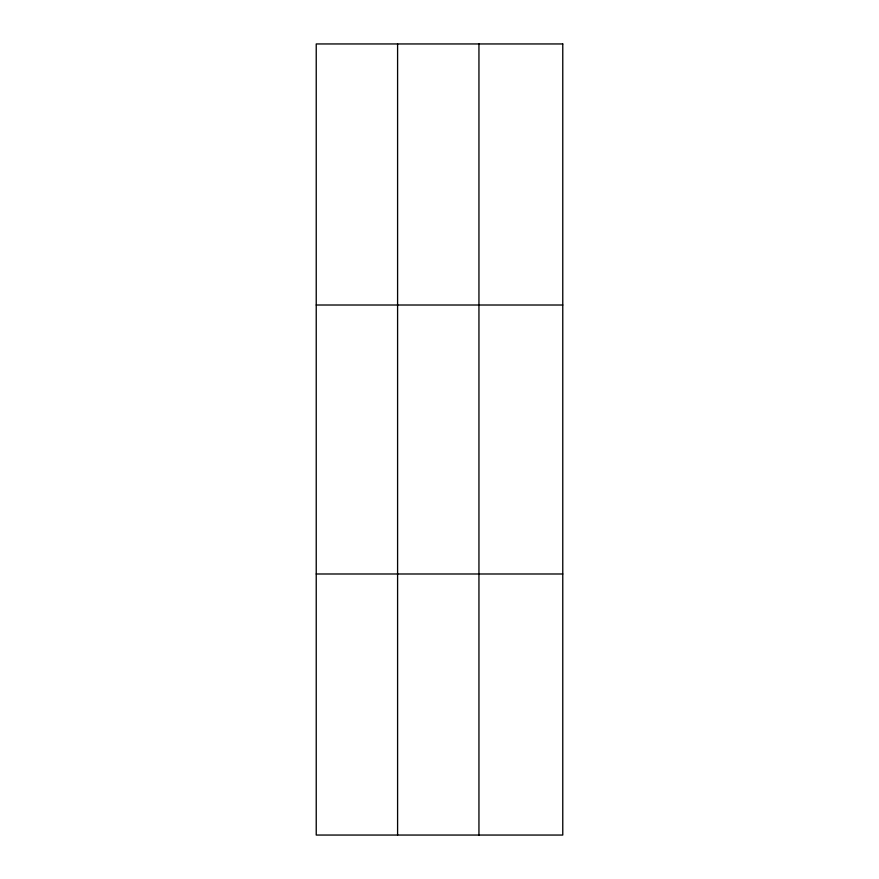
<?xml version="1.0" encoding="UTF-8"?>
<svg xmlns="http://www.w3.org/2000/svg" width="879" height="879" viewBox="0 0 879 879"><rect width="100%" height="100%" fill="white"/><g stroke="black" fill="none" stroke-linecap="round" stroke-linejoin="round"><path stroke-width="1.32" d="M397.594 43.95L397.594 835.05M478.945 43.95L478.945 835.05M316.231 305.013L562.769 305.013M316.231 573.987L562.769 573.987M562.769 43.95L562.769 835.05L316.231 835.05L316.231 43.95L562.769 43.95"/></g></svg>
